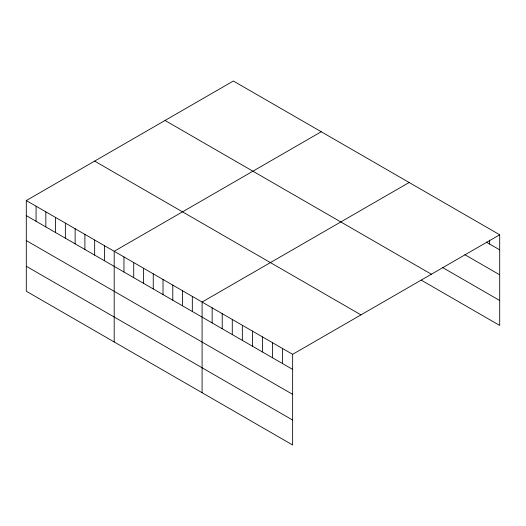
<?xml version="1.0" encoding="UTF-8"?>
<svg xmlns="http://www.w3.org/2000/svg" width="526" height="526" viewBox="0 0 526 526"><rect width="100%" height="100%" fill="white"/><g stroke="black" fill="none" stroke-linecap="round" stroke-linejoin="round"><path stroke-width="0.79" d="M26.3 200.551L292.64 354.32L292.64 444.989L26.3 291.22L26.3 200.551L233.36 81.011L499.7 234.78L499.7 325.449L421.221 280.134M321.248 131.75L114.195 251.296L114.195 341.966M409.143 182.496L202.089 302.042L202.089 392.712M292.64 354.32L499.7 234.78M486.287 242.118L499.7 249.863M464.82 254.669L499.7 274.809M442.682 267.589L499.7 300.504M165.026 120.461L431.373 274.23M94.627 161.101L360.974 314.877M26.3 215.634L292.64 369.403M26.3 240.579L292.64 394.349M26.3 266.274L292.64 420.05M489.64 240.086L489.64 244.051M282.58 348.514L282.58 363.597M272.521 342.702L272.521 357.785M262.454 336.896L262.454 351.979M252.395 331.084L252.395 346.167M242.335 325.278L242.335 340.361M232.275 319.466L232.275 334.549M222.209 313.66L222.209 328.743M212.149 307.848L212.149 322.931M192.319 296.401L192.319 311.484M182.555 290.766L182.555 305.849M172.791 285.125L172.791 300.208M163.021 279.49L163.021 294.573M153.257 273.849L153.257 288.932M143.493 268.214L143.493 283.29M133.722 262.573L133.722 277.656M123.958 256.938L123.958 272.014M104.424 245.655L104.424 260.738M94.66 240.02L94.66 255.103M84.896 234.379L84.896 249.462M75.133 228.744L75.133 243.827M65.362 223.103L65.362 238.186M55.598 217.468L55.598 232.551M45.834 211.827L45.834 226.91M36.064 206.192L36.064 221.275"/></g></svg>
